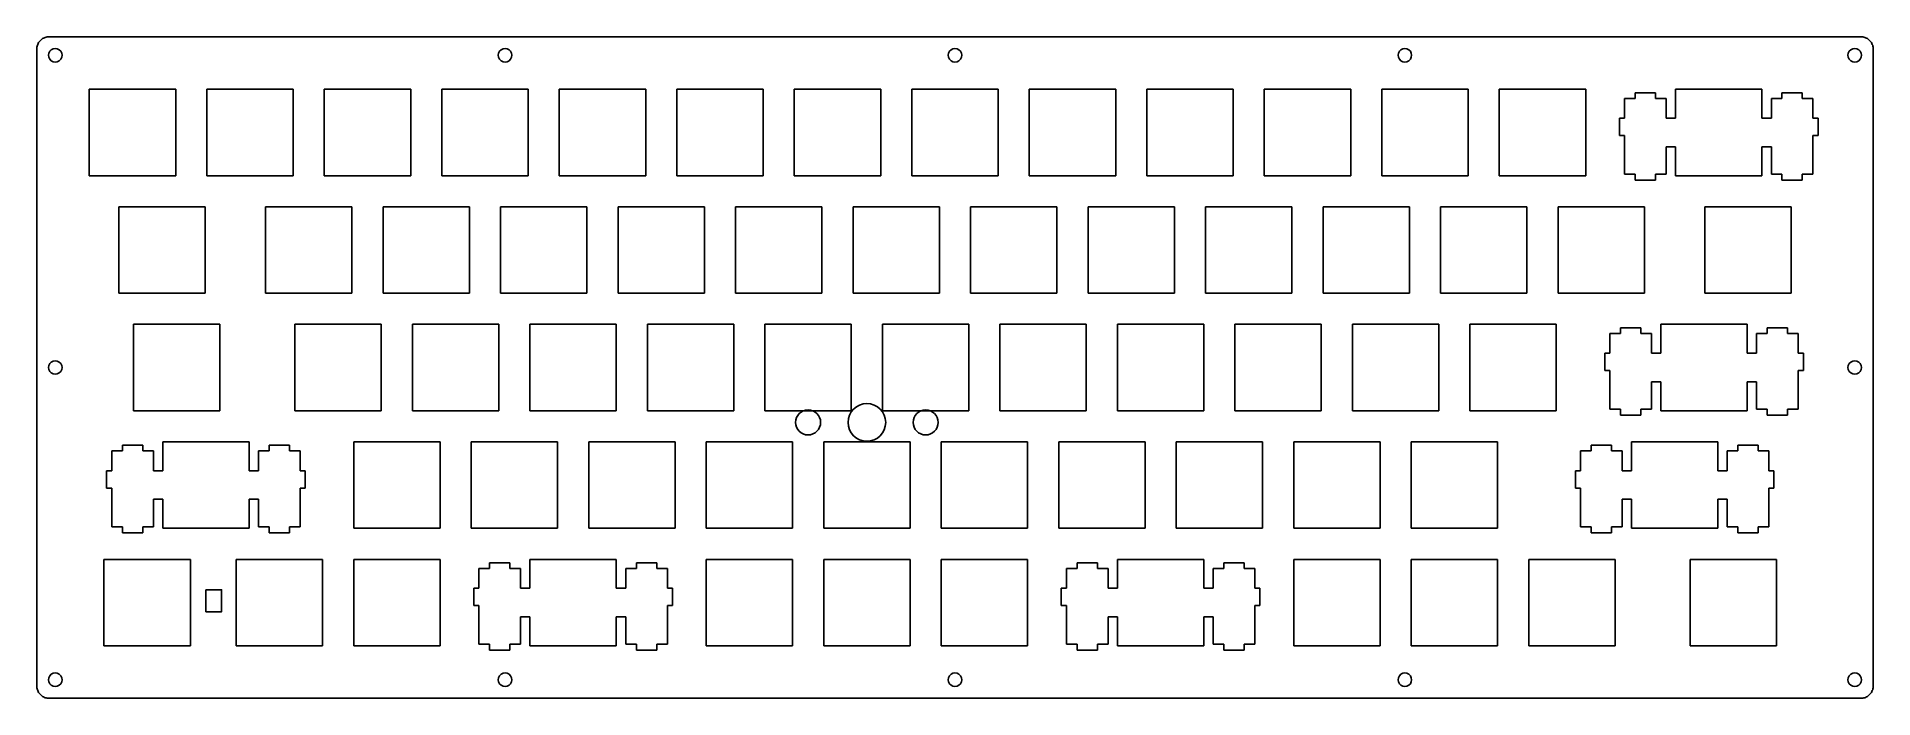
# Model space of a CAD drawing. Extents: x 0 to 298, y 0 to 108.
import ezdxf

# ---------------------------------------------------------------- set-up
doc = ezdxf.new("R2010")
doc.units = 0
doc.header["$MEASUREMENT"] = 0

msp = doc.modelspace()

# ---------------------------------------------------------------- linework, layer by layer
at = {"color": 0}
for p, q in [((0.919152, 107.12), (1.05006, 107.207)), ((1.05006, 107.207), (1.18787, 107.284)), ((1.18787, 107.284), (1.32981, 107.349)), ((1.32981, 107.349), (1.47588, 107.404)), ((1.47588, 107.404), (1.62884, 107.447)), ((1.62884, 107.447), (1.7818, 107.477)), ((1.7818, 107.477), (1.9389, 107.495)), ((1.9389, 107.495), (2.096, 107.502)), ((2.096, 107.502), (295.847, 107.502)), ((295.847, 107.502), (296.003, 107.495)), ((296.003, 107.495), (296.158, 107.477)), ((296.158, 107.477), (296.313, 107.447)), ((296.313, 107.447), (296.464, 107.404)), ((296.464, 107.404), (296.612, 107.349)), ((296.612, 107.349), (296.753, 107.284)), ((296.753, 107.284), (296.89, 107.207)), ((296.89, 107.207), (297.021, 107.12)), ((0.095085, 105.501), (0.101975, 105.658)), ((0.095085, 2.25034), (0.095085, 105.501)), ((0.101975, 105.658), (0.119889, 105.815)), ((0.119889, 105.815), (0.150206, 105.968)), ((0.150206, 105.968), (0.192925, 106.121)), ((0.192925, 106.121), (0.248047, 106.267)), ((0.248047, 106.267), (0.312815, 106.409)), ((0.312815, 106.409), (0.389985, 106.547)), ((0.389985, 106.547), (0.4768, 106.678)), ((0.4768, 106.678), (0.574643, 106.801)), ((0.574643, 106.801), (0.680752, 106.916)), ((0.680752, 106.916), (0.796505, 107.023)), ((0.796505, 107.023), (0.919152, 107.12)), ((2.04914, 104.841), (1.9954, 104.502)), ((1.9954, 104.502), (2.04914, 104.163)), ((2.20486, 105.149), (2.04914, 104.841)), ((2.44878, 105.392), (2.20486, 105.149)), ((2.75608, 105.548), (2.44878, 105.392)), ((3.09507, 105.602), (2.75608, 105.548)), ((3.43407, 105.548), (3.09507, 105.602)), ((3.74138, 105.392), (3.43407, 105.548)), ((3.98392, 105.149), (3.74138, 105.392)), ((4.14101, 104.841), (3.98392, 105.149)), ((4.19612, 104.502), (4.14101, 104.841)), ((4.14101, 104.163), (4.19612, 104.502)), ((74.9861, 104.841), (74.9321, 104.502)), ((74.9321, 104.502), (74.9861, 104.163)), ((75.1431, 105.149), (74.9861, 104.841)), ((75.3869, 105.392), (75.1431, 105.149)), ((75.6931, 105.548), (75.3869, 105.392)), ((76.0317, 105.602), (75.6931, 105.548)), ((76.3722, 105.548), (76.0317, 105.602)), ((76.6794, 105.392), (76.3722, 105.548)), ((76.9221, 105.149), (76.6794, 105.392)), ((77.0777, 104.841), (76.9221, 105.149)), ((77.1331, 104.502), (77.0777, 104.841)), ((77.0777, 104.163), (77.1331, 104.502)), ((147.924, 104.841), (147.87, 104.502)), ((147.87, 104.502), (147.924, 104.163)), ((148.08, 105.149), (147.924, 104.841)), ((148.324, 105.392), (148.08, 105.149)), ((148.631, 105.548), (148.324, 105.392)), ((148.97, 105.602), (148.631, 105.548)), ((149.31, 105.548), (148.97, 105.602)), ((149.618, 105.392), (149.31, 105.548)), ((149.86, 105.149), (149.618, 105.392)), ((150.016, 104.841), (149.86, 105.149)), ((150.071, 104.502), (150.016, 104.841)), ((150.016, 104.163), (150.071, 104.502)), ((220.862, 104.841), (220.809, 104.502)), ((220.809, 104.502), (220.862, 104.163)), ((221.018, 105.149), (220.862, 104.841)), ((221.262, 105.392), (221.018, 105.149)), ((221.568, 105.548), (221.262, 105.392)), ((221.908, 105.602), (221.568, 105.548)), ((222.249, 105.548), (221.908, 105.602)), ((222.554, 105.392), (222.249, 105.548)), ((222.799, 105.149), (222.554, 105.392)), ((222.954, 104.841), (222.799, 105.149)), ((223.008, 104.502), (222.954, 104.841)), ((222.954, 104.163), (223.008, 104.502)), ((293.799, 104.841), (293.747, 104.502)), ((293.747, 104.502), (293.799, 104.163)), ((293.956, 105.149), (293.799, 104.841)), ((294.2, 105.392), (293.956, 105.149)), ((294.506, 105.548), (294.2, 105.392)), ((294.846, 105.602), (294.506, 105.548)), ((295.185, 105.548), (294.846, 105.602)), ((295.493, 105.392), (295.185, 105.548)), ((295.735, 105.149), (295.493, 105.392)), ((295.892, 104.841), (295.735, 105.149)), ((295.946, 104.502), (295.892, 104.841)), ((295.892, 104.163), (295.946, 104.502)), ((297.021, 107.12), (297.145, 107.023)), ((297.145, 107.023), (297.261, 106.916)), ((297.261, 106.916), (297.367, 106.801)), ((297.367, 106.801), (297.465, 106.678)), ((297.465, 106.678), (297.551, 106.547)), ((297.551, 106.547), (297.629, 106.409)), ((297.629, 106.409), (297.693, 106.267)), ((297.693, 106.267), (297.749, 106.121)), ((297.749, 106.121), (297.79, 105.968)), ((297.79, 105.968), (297.822, 105.815)), ((297.822, 105.815), (297.84, 105.658)), ((297.84, 105.658), (297.846, 105.501)), ((297.846, 105.501), (297.846, 2.25171)), ((2.04914, 104.163), (2.20486, 103.856)), ((2.20486, 103.856), (2.44878, 103.613)), ((2.44878, 103.613), (2.75608, 103.456)), ((2.75608, 103.456), (3.09507, 103.401)), ((3.09507, 103.401), (3.43407, 103.456)), ((3.43407, 103.456), (3.74138, 103.613)), ((3.74138, 103.613), (3.98392, 103.856)), ((3.98392, 103.856), (4.14101, 104.163)), ((74.9861, 104.163), (75.1431, 103.856)), ((75.1431, 103.856), (75.3869, 103.613)), ((75.3869, 103.613), (75.6931, 103.456)), ((75.6931, 103.456), (76.0317, 103.401)), ((76.0317, 103.401), (76.3722, 103.456)), ((76.3722, 103.456), (76.6794, 103.613)), ((76.6794, 103.613), (76.9221, 103.856)), ((76.9221, 103.856), (77.0777, 104.163)), ((147.924, 104.163), (148.08, 103.856)), ((148.08, 103.856), (148.324, 103.613)), ((148.324, 103.613), (148.631, 103.456)), ((148.631, 103.456), (148.97, 103.401)), ((148.97, 103.401), (149.31, 103.456)), ((149.31, 103.456), (149.618, 103.613)), ((149.618, 103.613), (149.86, 103.856)), ((149.86, 103.856), (150.016, 104.163)), ((220.862, 104.163), (221.018, 103.856)), ((221.018, 103.856), (221.262, 103.613)), ((221.262, 103.613), (221.568, 103.456)), ((221.568, 103.456), (221.908, 103.401)), ((221.908, 103.401), (222.249, 103.456)), ((222.249, 103.456), (222.554, 103.613)), ((222.554, 103.613), (222.799, 103.856)), ((222.799, 103.856), (222.954, 104.163)), ((293.799, 104.163), (293.956, 103.856)), ((293.956, 103.856), (294.2, 103.613)), ((294.2, 103.613), (294.506, 103.456)), ((294.506, 103.456), (294.846, 103.401)), ((294.846, 103.401), (295.185, 103.456)), ((295.185, 103.456), (295.493, 103.613)), ((295.493, 103.613), (295.735, 103.856)), ((295.735, 103.856), (295.892, 104.163)), ((8.61963, 98.9775), (22.6205, 98.9775)), ((8.61963, 84.9768), (8.61963, 98.9775)), ((22.6205, 98.9775), (22.6205, 84.9768)), ((27.671, 98.9775), (41.6705, 98.9775)), ((27.671, 84.9768), (27.671, 98.9775)), ((41.6705, 98.9775), (41.6705, 84.9768)), ((46.7212, 98.9775), (60.7205, 98.9775)), ((46.7212, 84.9768), (46.7212, 98.9775)), ((60.7205, 98.9775), (60.7205, 84.9768)), ((65.7712, 98.9775), (79.7705, 98.9775)), ((65.7712, 84.9768), (65.7712, 98.9775)), ((79.7705, 98.9775), (79.7705, 84.9768)), ((84.8212, 98.9775), (98.8205, 98.9775)), ((84.8212, 84.9768), (84.8212, 98.9775)), ((98.8205, 98.9775), (98.8205, 84.9768)), ((103.87, 98.9775), (117.869, 98.9775)), ((103.87, 84.9768), (103.87, 98.9775)), ((117.869, 98.9775), (117.869, 84.9768)), ((122.92, 98.9775), (136.92, 98.9775)), ((122.92, 84.9768), (122.92, 98.9775)), ((136.92, 98.9775), (136.92, 84.9768)), ((141.971, 98.9775), (155.97, 98.9775)), ((141.971, 84.9768), (141.971, 98.9775)), ((155.97, 98.9775), (155.97, 84.9768)), ((161.021, 98.9775), (175.02, 98.9775)), ((161.021, 84.9768), (161.021, 98.9775)), ((175.02, 98.9775), (175.02, 84.9768)), ((180.071, 98.9775), (194.07, 98.9775)), ((180.071, 84.9768), (180.071, 98.9775)), ((194.07, 98.9775), (194.07, 84.9768)), ((199.121, 98.9775), (213.12, 98.9775)), ((199.121, 84.9768), (199.121, 98.9775)), ((213.12, 98.9775), (213.12, 84.9768)), ((218.171, 98.9775), (232.17, 98.9775)), ((218.171, 84.9768), (218.171, 98.9775)), ((232.17, 98.9775), (232.17, 84.9768)), ((237.221, 98.9775), (251.22, 98.9775)), ((237.221, 84.9768), (237.221, 98.9775)), ((251.22, 98.9775), (251.22, 84.9768)), ((262.545, 98.4264), (259.245, 98.4264)), ((259.245, 98.4264), (259.245, 97.5071)), ((262.545, 97.5071), (262.545, 98.4264)), ((265.796, 98.9775), (265.796, 94.277)), ((279.795, 98.9775), (265.796, 98.9775)), ((279.795, 94.277), (279.795, 98.9775)), ((286.345, 98.4264), (283.045, 98.4264)), ((283.045, 98.4264), (283.045, 97.5071)), ((286.345, 97.5071), (286.345, 98.4264)), ((259.245, 97.5071), (257.521, 97.5071)), ((257.521, 97.5071), (257.521, 94.277)), ((264.27, 97.5071), (262.545, 97.5071)), ((264.27, 94.277), (264.27, 97.5071)), ((283.045, 97.5071), (281.321, 97.5071)), ((281.321, 97.5071), (281.321, 94.277)), ((288.071, 97.5071), (286.345, 97.5071)), ((288.071, 94.277), (288.071, 97.5071)), ((257.521, 94.277), (256.696, 94.277)), ((256.696, 94.277), (256.696, 91.477)), ((265.796, 94.277), (264.27, 94.277)), ((281.321, 94.277), (279.795, 94.277)), ((288.896, 94.277), (288.071, 94.277)), ((288.896, 91.477), (288.896, 94.277)), ((256.696, 91.477), (257.521, 91.477)), ((257.521, 91.477), (257.521, 85.2082)), ((264.27, 85.2082), (264.27, 89.6772)), ((264.27, 89.6772), (265.796, 89.6772)), ((265.796, 89.6772), (265.796, 84.9768)), ((279.795, 84.9768), (279.795, 89.6772)), ((279.795, 89.6772), (281.321, 89.6772)), ((281.321, 89.6772), (281.321, 85.2082)), ((288.071, 85.2082), (288.071, 91.477)), ((288.071, 91.477), (288.896, 91.477)), ((22.6205, 84.9768), (8.61963, 84.9768)), ((41.6705, 84.9768), (27.671, 84.9768)), ((60.7205, 84.9768), (46.7212, 84.9768)), ((79.7705, 84.9768), (65.7712, 84.9768)), ((98.8205, 84.9768), (84.8212, 84.9768)), ((117.869, 84.9768), (103.87, 84.9768)), ((136.92, 84.9768), (122.92, 84.9768)), ((155.97, 84.9768), (141.971, 84.9768)), ((175.02, 84.9768), (161.021, 84.9768)), ((194.07, 84.9768), (180.071, 84.9768)), ((213.12, 84.9768), (199.121, 84.9768)), ((232.17, 84.9768), (218.171, 84.9768)), ((251.22, 84.9768), (237.221, 84.9768)), ((257.521, 85.2082), (259.245, 85.2082)), ((259.245, 85.2082), (259.245, 84.2271)), ((259.245, 84.2271), (262.545, 84.2271)), ((262.545, 84.2271), (262.545, 85.2082)), ((262.545, 85.2082), (264.27, 85.2082)), ((265.796, 84.9768), (279.795, 84.9768)), ((281.321, 85.2082), (283.045, 85.2082)), ((283.045, 85.2082), (283.045, 84.2271)), ((283.045, 84.2271), (286.345, 84.2271)), ((286.345, 84.2271), (286.345, 85.2082)), ((286.345, 85.2082), (288.071, 85.2082)), ((13.3821, 79.9264), (27.383, 79.9264)), ((13.3821, 65.9268), (13.3821, 79.9264)), ((27.383, 79.9264), (27.383, 65.9268)), ((37.1962, 79.9264), (51.1955, 79.9264)), ((37.1962, 65.9268), (37.1962, 79.9264)), ((51.1955, 79.9264), (51.1955, 65.9268)), ((56.2462, 79.9264), (70.2455, 79.9264)), ((56.2462, 65.9268), (56.2462, 79.9264)), ((70.2455, 79.9264), (70.2455, 65.9268)), ((75.2962, 79.9264), (89.2955, 79.9264)), ((75.2962, 65.9268), (75.2962, 79.9264)), ((89.2955, 79.9264), (89.2955, 65.9268)), ((94.3462, 79.9264), (108.345, 79.9264)), ((94.3462, 65.9268), (94.3462, 79.9264)), ((108.345, 79.9264), (108.345, 65.9268)), ((113.396, 79.9264), (127.395, 79.9264)), ((113.396, 65.9268), (113.396, 79.9264)), ((127.395, 79.9264), (127.395, 65.9268)), ((132.446, 79.9264), (146.445, 79.9264)), ((132.446, 65.9268), (132.446, 79.9264)), ((146.445, 79.9264), (146.445, 65.9268)), ((151.496, 79.9264), (165.495, 79.9264)), ((151.496, 65.9268), (151.496, 79.9264)), ((165.495, 79.9264), (165.495, 65.9268)), ((170.546, 79.9264), (184.545, 79.9264)), ((170.546, 65.9268), (170.546, 79.9264)), ((184.545, 79.9264), (184.545, 65.9268)), ((189.596, 79.9264), (203.595, 79.9264)), ((189.596, 65.9268), (189.596, 79.9264)), ((203.595, 79.9264), (203.595, 65.9268)), ((208.646, 79.9264), (222.645, 79.9264)), ((208.646, 65.9268), (208.646, 79.9264)), ((222.645, 79.9264), (222.645, 65.9268)), ((227.696, 79.9264), (241.695, 79.9264)), ((227.696, 65.9268), (227.696, 79.9264)), ((241.695, 79.9264), (241.695, 65.9268)), ((246.746, 79.9264), (260.745, 79.9264)), ((246.746, 65.9268), (246.746, 79.9264)), ((260.745, 79.9264), (260.745, 65.9268)), ((270.557, 79.9264), (284.558, 79.9264)), ((270.557, 65.9268), (270.557, 79.9264)), ((284.558, 79.9264), (284.558, 65.9268)), ((27.383, 65.9268), (13.3821, 65.9268)), ((51.1955, 65.9268), (37.1962, 65.9268)), ((70.2455, 65.9268), (56.2462, 65.9268)), ((89.2955, 65.9268), (75.2962, 65.9268)), ((108.345, 65.9268), (94.3462, 65.9268)), ((127.395, 65.9268), (113.396, 65.9268)), ((146.445, 65.9268), (132.446, 65.9268)), ((165.495, 65.9268), (151.496, 65.9268)), ((184.545, 65.9268), (170.546, 65.9268)), ((203.595, 65.9268), (189.596, 65.9268)), ((222.645, 65.9268), (208.646, 65.9268)), ((241.695, 65.9268), (227.696, 65.9268)), ((260.745, 65.9268), (246.746, 65.9268)), ((284.558, 65.9268), (270.557, 65.9268)), ((15.7634, 60.8764), (29.7629, 60.8764)), ((15.7634, 46.8768), (15.7634, 60.8764)), ((29.7629, 60.8764), (29.7629, 46.8768)), ((41.9573, 60.8764), (55.958, 60.8764)), ((41.9573, 46.8768), (41.9573, 60.8764)), ((55.958, 60.8764), (55.958, 46.8768)), ((61.0073, 60.8764), (75.008, 60.8764)), ((61.0073, 46.8768), (61.0073, 60.8764)), ((75.008, 60.8764), (75.008, 46.8768)), ((80.0573, 60.8764), (94.058, 60.8764)), ((80.0573, 46.8768), (80.0573, 60.8764)), ((94.058, 60.8764), (94.058, 46.8768)), ((99.1073, 60.8764), (113.108, 60.8764)), ((99.1073, 46.8768), (99.1073, 60.8764)), ((113.108, 60.8764), (113.108, 46.8768)), ((118.157, 60.8764), (132.158, 60.8764)), ((118.157, 46.8768), (118.157, 60.8764)), ((132.158, 60.8764), (132.158, 46.8768)), ((137.207, 60.8764), (151.208, 60.8764)), ((137.207, 46.8768), (137.207, 60.8764)), ((151.208, 60.8764), (151.208, 46.8768)), ((156.257, 60.8764), (170.258, 60.8764)), ((156.257, 46.8768), (156.257, 60.8764)), ((170.258, 60.8764), (170.258, 46.8768)), ((175.307, 60.8764), (189.308, 60.8764)), ((175.307, 46.8768), (175.307, 60.8764)), ((189.308, 60.8764), (189.308, 46.8768)), ((194.357, 60.8764), (208.358, 60.8764)), ((194.357, 46.8768), (194.357, 60.8764)), ((208.358, 60.8764), (208.358, 46.8768)), ((213.407, 60.8764), (227.408, 60.8764)), ((213.407, 46.8768), (213.407, 60.8764)), ((227.408, 60.8764), (227.408, 46.8768)), ((232.457, 60.8764), (246.458, 60.8764)), ((232.457, 46.8768), (232.457, 60.8764)), ((246.458, 60.8764), (246.458, 46.8768)), ((260.164, 60.3264), (256.862, 60.3264)), ((256.862, 60.3264), (256.862, 59.4071)), ((260.164, 59.4071), (260.164, 60.3264)), ((263.414, 60.8764), (263.414, 56.177)), ((277.413, 60.8764), (263.414, 60.8764)), ((277.413, 56.177), (277.413, 60.8764)), ((283.964, 60.3264), (280.664, 60.3264)), ((280.664, 60.3264), (280.664, 59.4071)), ((283.964, 59.4071), (283.964, 60.3264)), ((256.862, 59.4071), (255.138, 59.4071)), ((255.138, 59.4071), (255.138, 56.177)), ((261.888, 59.4071), (260.164, 59.4071)), ((261.888, 56.177), (261.888, 59.4071)), ((280.664, 59.4071), (278.938, 59.4071)), ((278.938, 59.4071), (278.938, 56.177)), ((285.688, 59.4071), (283.964, 59.4071)), ((285.688, 56.177), (285.688, 59.4071)), ((2.04914, 54.2163), (1.9954, 53.8773)), ((1.9954, 53.8773), (2.04914, 53.5368)), ((2.20486, 54.5236), (2.04914, 54.2163)), ((2.44878, 54.7673), (2.20486, 54.5236)), ((2.75608, 54.9233), (2.44878, 54.7673)), ((3.09507, 54.9769), (2.75608, 54.9233)), ((3.43407, 54.9233), (3.09507, 54.9769)), ((3.74138, 54.7673), (3.43407, 54.9233)), ((3.98392, 54.5236), (3.74138, 54.7673)), ((4.14101, 54.2163), (3.98392, 54.5236)), ((4.19612, 53.8773), (4.14101, 54.2163)), ((4.14101, 53.5368), (4.19612, 53.8773)), ((255.138, 56.177), (254.313, 56.177)), ((254.313, 56.177), (254.313, 53.377)), ((263.414, 56.177), (261.888, 56.177)), ((278.938, 56.177), (277.413, 56.177)), ((286.513, 56.177), (285.688, 56.177)), ((286.513, 53.377), (286.513, 56.177)), ((293.799, 54.2163), (293.747, 53.8773)), ((293.747, 53.8773), (293.799, 53.5368)), ((293.956, 54.5236), (293.799, 54.2163)), ((294.2, 54.7673), (293.956, 54.5236)), ((294.506, 54.9233), (294.2, 54.7673)), ((294.846, 54.9769), (294.506, 54.9233)), ((295.185, 54.9233), (294.846, 54.9769)), ((295.493, 54.7673), (295.185, 54.9233)), ((295.735, 54.5236), (295.493, 54.7673)), ((295.892, 54.2163), (295.735, 54.5236)), ((295.946, 53.8773), (295.892, 54.2163)), ((295.892, 53.5368), (295.946, 53.8773)), ((2.04914, 53.5368), (2.20486, 53.2296)), ((2.20486, 53.2296), (2.44878, 52.9869)), ((2.44878, 52.9869), (2.75608, 52.8313)), ((2.75608, 52.8313), (3.09507, 52.7763)), ((3.09507, 52.7763), (3.43407, 52.8313)), ((3.43407, 52.8313), (3.74138, 52.9869)), ((3.74138, 52.9869), (3.98392, 53.2296)), ((3.98392, 53.2296), (4.14101, 53.5368)), ((254.313, 53.377), (255.138, 53.377)), ((255.138, 53.377), (255.138, 47.1082)), ((261.888, 47.1082), (261.888, 51.5772)), ((261.888, 51.5772), (263.414, 51.5772)), ((263.414, 51.5772), (263.414, 46.8768)), ((277.413, 46.8768), (277.413, 51.5772)), ((277.413, 51.5772), (278.938, 51.5772)), ((278.938, 51.5772), (278.938, 47.1082)), ((285.688, 47.1082), (285.688, 53.377)), ((285.688, 53.377), (286.513, 53.377)), ((293.799, 53.5368), (293.956, 53.2296)), ((293.956, 53.2296), (294.2, 52.9869)), ((294.2, 52.9869), (294.506, 52.8313)), ((294.506, 52.8313), (294.846, 52.7763)), ((294.846, 52.7763), (295.185, 52.8313)), ((295.185, 52.8313), (295.493, 52.9869)), ((295.493, 52.9869), (295.735, 53.2296)), ((295.735, 53.2296), (295.892, 53.5368)), ((29.7629, 46.8768), (15.7634, 46.8768)), ((55.958, 46.8768), (41.9573, 46.8768)), ((75.008, 46.8768), (61.0073, 46.8768)), ((94.058, 46.8768), (80.0573, 46.8768)), ((113.108, 46.8768), (99.1073, 46.8768)), ((132.158, 46.8768), (118.157, 46.8768)), ((151.208, 46.8768), (137.207, 46.8768)), ((170.258, 46.8768), (156.257, 46.8768)), ((189.308, 46.8768), (175.307, 46.8768)), ((208.358, 46.8768), (194.357, 46.8768)), ((227.408, 46.8768), (213.407, 46.8768)), ((246.458, 46.8768), (232.457, 46.8768)), ((255.138, 47.1082), (256.862, 47.1082)), ((256.862, 47.1082), (256.862, 46.1271)), ((256.862, 46.1271), (260.164, 46.1271)), ((260.164, 46.1271), (260.164, 47.1082)), ((260.164, 47.1082), (261.888, 47.1082)), ((263.414, 46.8768), (277.413, 46.8768)), ((278.938, 47.1082), (280.664, 47.1082)), ((280.664, 47.1082), (280.664, 46.1271)), ((280.664, 46.1271), (283.964, 46.1271)), ((283.964, 46.1271), (283.964, 47.1082)), ((283.964, 47.1082), (285.688, 47.1082)), ((20.5259, 41.8264), (20.5259, 37.127)), ((34.5267, 41.8264), (20.5259, 41.8264)), ((34.5267, 37.127), (34.5267, 41.8264)), ((51.4823, 41.8264), (65.483, 41.8264)), ((51.4823, 27.8267), (51.4823, 41.8264)), ((65.483, 41.8264), (65.483, 27.8267)), ((70.5323, 41.8264), (84.533, 41.8264)), ((70.5323, 27.8267), (70.5323, 41.8264)), ((84.533, 41.8264), (84.533, 27.8267)), ((89.5823, 41.8264), (103.583, 41.8264)), ((89.5823, 27.8267), (89.5823, 41.8264)), ((103.583, 41.8264), (103.583, 27.8267)), ((108.632, 41.8264), (122.633, 41.8264)), ((108.632, 27.8267), (108.632, 41.8264)), ((122.633, 41.8264), (122.633, 27.8267)), ((127.682, 41.8264), (141.683, 41.8264)), ((127.682, 27.8267), (127.682, 41.8264)), ((141.683, 41.8264), (141.683, 27.8267)), ((146.732, 41.8264), (160.733, 41.8264)), ((146.732, 27.8267), (146.732, 41.8264)), ((160.733, 41.8264), (160.733, 27.8267)), ((165.782, 41.8264), (179.783, 41.8264)), ((165.782, 27.8267), (165.782, 41.8264)), ((179.783, 41.8264), (179.783, 27.8267)), ((184.832, 41.8264), (198.833, 41.8264)), ((184.832, 27.8267), (184.832, 41.8264)), ((198.833, 41.8264), (198.833, 27.8267)), ((203.882, 41.8264), (217.883, 41.8264)), ((203.882, 27.8267), (203.882, 41.8264)), ((217.883, 41.8264), (217.883, 27.8267)), ((222.932, 41.8264), (236.933, 41.8264)), ((222.932, 27.8267), (222.932, 41.8264)), ((236.933, 41.8264), (236.933, 27.8267)), ((258.651, 41.8264), (258.651, 37.127)), ((272.652, 41.8264), (258.651, 41.8264)), ((272.652, 37.127), (272.652, 41.8264)), ((13.9761, 40.3571), (12.2521, 40.3571)), ((12.2521, 40.3571), (12.2521, 37.127)), ((17.2765, 41.2764), (13.9761, 41.2764)), ((13.9761, 41.2764), (13.9761, 40.3571)), ((17.2765, 40.3571), (17.2765, 41.2764)), ((19.0018, 40.3571), (17.2765, 40.3571)), ((19.0018, 37.127), (19.0018, 40.3571)), ((37.7762, 40.3571), (36.0507, 40.3571)), ((36.0507, 40.3571), (36.0507, 37.127)), ((41.0767, 41.2764), (37.7762, 41.2764)), ((37.7762, 41.2764), (37.7762, 40.3571)), ((41.0767, 40.3571), (41.0767, 41.2764)), ((42.8018, 40.3571), (41.0767, 40.3571)), ((42.8018, 37.127), (42.8018, 40.3571)), ((252.101, 40.3571), (250.377, 40.3571)), ((250.377, 40.3571), (250.377, 37.127)), ((255.4, 41.2764), (252.101, 41.2764)), ((252.101, 41.2764), (252.101, 40.3571)), ((255.4, 40.3571), (255.4, 41.2764)), ((257.127, 40.3571), (255.4, 40.3571)), ((257.127, 37.127), (257.127, 40.3571)), ((275.901, 40.3571), (274.176, 40.3571)), ((274.176, 40.3571), (274.176, 37.127)), ((279.202, 41.2764), (275.901, 41.2764)), ((275.901, 41.2764), (275.901, 40.3571)), ((279.202, 40.3571), (279.202, 41.2764)), ((280.927, 40.3571), (279.202, 40.3571)), ((280.927, 37.127), (280.927, 40.3571)), ((12.2521, 37.127), (11.4267, 37.127)), ((11.4267, 37.127), (11.4267, 34.3269)), ((20.5259, 37.127), (19.0018, 37.127)), ((36.0507, 37.127), (34.5267, 37.127)), ((43.6259, 37.127), (42.8018, 37.127)), ((43.6259, 34.3269), (43.6259, 37.127)), ((250.377, 37.127), (249.552, 37.127)), ((249.552, 37.127), (249.552, 34.3269)), ((258.651, 37.127), (257.127, 37.127)), ((274.176, 37.127), (272.652, 37.127)), ((281.751, 37.127), (280.927, 37.127)), ((281.751, 34.3269), (281.751, 37.127)), ((11.4267, 34.3269), (12.2521, 34.3269)), ((12.2521, 34.3269), (12.2521, 28.0569)), ((42.8018, 28.0569), (42.8018, 34.3269)), ((42.8018, 34.3269), (43.6259, 34.3269)), ((249.552, 34.3269), (250.377, 34.3269)), ((250.377, 34.3269), (250.377, 28.0569)), ((280.927, 28.0569), (280.927, 34.3269)), ((280.927, 34.3269), (281.751, 34.3269)), ((19.0018, 28.0569), (19.0018, 32.5272)), ((19.0018, 32.5272), (20.5259, 32.5272)), ((20.5259, 32.5272), (20.5259, 27.8267)), ((34.5267, 27.8267), (34.5267, 32.5272)), ((34.5267, 32.5272), (36.0507, 32.5272)), ((36.0507, 32.5272), (36.0507, 28.0569)), ((257.127, 28.0569), (257.127, 32.5272)), ((257.127, 32.5272), (258.651, 32.5272)), ((258.651, 32.5272), (258.651, 27.8267)), ((272.652, 27.8267), (272.652, 32.5272)), ((272.652, 32.5272), (274.176, 32.5272)), ((274.176, 32.5272), (274.176, 28.0569)), ((12.2521, 28.0569), (13.9761, 28.0569)), ((13.9761, 28.0569), (13.9761, 27.0771)), ((13.9761, 27.0771), (17.2765, 27.0771)), ((17.2765, 27.0771), (17.2765, 28.0569)), ((17.2765, 28.0569), (19.0018, 28.0569)), ((20.5259, 27.8267), (34.5267, 27.8267)), ((36.0507, 28.0569), (37.7762, 28.0569)), ((37.7762, 28.0569), (37.7762, 27.0771)), ((37.7762, 27.0771), (41.0767, 27.0771)), ((41.0767, 27.0771), (41.0767, 28.0569)), ((41.0767, 28.0569), (42.8018, 28.0569)), ((65.483, 27.8267), (51.4823, 27.8267)), ((84.533, 27.8267), (70.5323, 27.8267)), ((103.583, 27.8267), (89.5823, 27.8267)), ((122.633, 27.8267), (108.632, 27.8267)), ((141.683, 27.8267), (127.682, 27.8267)), ((160.733, 27.8267), (146.732, 27.8267)), ((179.783, 27.8267), (165.782, 27.8267)), ((198.833, 27.8267), (184.832, 27.8267)), ((217.883, 27.8267), (203.882, 27.8267)), ((236.933, 27.8267), (222.932, 27.8267)), ((250.377, 28.0569), (252.101, 28.0569)), ((252.101, 28.0569), (252.101, 27.0771)), ((252.101, 27.0771), (255.4, 27.0771)), ((255.4, 27.0771), (255.4, 28.0569)), ((255.4, 28.0569), (257.127, 28.0569)), ((258.651, 27.8267), (272.652, 27.8267)), ((274.176, 28.0569), (275.901, 28.0569)), ((275.901, 28.0569), (275.901, 27.0771)), ((275.901, 27.0771), (279.202, 27.0771)), ((279.202, 27.0771), (279.202, 28.0569)), ((279.202, 28.0569), (280.927, 28.0569)), ((11.0009, 22.7762), (25.0017, 22.7762)), ((11.0009, 8.77672), (11.0009, 22.7762)), ((25.0017, 22.7762), (25.0017, 8.77672)), ((32.4321, 22.7762), (46.433, 22.7762)), ((32.4321, 8.77672), (32.4321, 22.7762)), ((46.433, 22.7762), (46.433, 8.77672)), ((51.4823, 22.7762), (65.483, 22.7762)), ((51.4823, 8.77672), (51.4823, 22.7762)), ((65.483, 22.7762), (65.483, 8.77672)), ((73.5072, 21.3072), (71.7822, 21.3072)), ((71.7822, 21.3072), (71.7822, 18.0771)), ((76.8078, 22.2278), (73.5072, 22.2278)), ((73.5072, 22.2278), (73.5072, 21.3072)), ((76.8078, 21.3072), (76.8078, 22.2278)), ((78.5329, 21.3072), (76.8078, 21.3072)), ((78.5329, 18.0771), (78.5329, 21.3072)), ((80.0573, 22.7762), (80.0573, 18.0771)), ((94.058, 22.7762), (80.0573, 22.7762)), ((94.058, 18.0771), (94.058, 22.7762)), ((97.3074, 21.3072), (95.582, 21.3072)), ((95.582, 21.3072), (95.582, 18.0771)), ((100.608, 22.2278), (97.3074, 22.2278)), ((97.3074, 22.2278), (97.3074, 21.3072)), ((100.608, 21.3072), (100.608, 22.2278)), ((102.333, 21.3072), (100.608, 21.3072)), ((102.333, 18.0771), (102.333, 21.3072)), ((108.632, 22.7762), (122.633, 22.7762)), ((108.632, 8.77672), (108.632, 22.7762)), ((122.633, 22.7762), (122.633, 8.77672)), ((127.682, 22.7762), (141.683, 22.7762)), ((127.682, 8.77672), (127.682, 22.7762)), ((141.683, 22.7762), (141.683, 8.77672)), ((146.732, 22.7762), (160.733, 22.7762)), ((146.732, 8.77672), (146.732, 22.7762)), ((160.733, 22.7762), (160.733, 8.77672)), ((168.757, 21.3072), (167.032, 21.3072)), ((167.032, 21.3072), (167.032, 18.0771)), ((172.058, 22.2278), (168.757, 22.2278)), ((168.757, 22.2278), (168.757, 21.3072)), ((172.058, 21.3072), (172.058, 22.2278)), ((173.783, 21.3072), (172.058, 21.3072)), ((173.783, 18.0771), (173.783, 21.3072)), ((175.307, 22.7762), (175.307, 18.0771)), ((189.308, 22.7762), (175.307, 22.7762)), ((189.308, 18.0771), (189.308, 22.7762)), ((192.557, 21.3072), (190.832, 21.3072)), ((190.832, 21.3072), (190.832, 18.0771)), ((195.858, 22.2278), (192.557, 22.2278)), ((192.557, 22.2278), (192.557, 21.3072)), ((195.858, 21.3072), (195.858, 22.2278)), ((197.583, 21.3072), (195.858, 21.3072)), ((197.583, 18.0771), (197.583, 21.3072)), ((203.882, 22.7762), (217.883, 22.7762)), ((203.882, 8.77672), (203.882, 22.7762)), ((217.883, 22.7762), (217.883, 8.77672)), ((222.932, 22.7762), (236.933, 22.7762)), ((222.932, 8.77672), (222.932, 22.7762)), ((236.933, 22.7762), (236.933, 8.77672)), ((241.982, 22.7762), (255.983, 22.7762)), ((241.982, 8.77672), (241.982, 22.7762)), ((255.983, 22.7762), (255.983, 8.77672)), ((268.176, 22.7762), (282.177, 22.7762)), ((268.176, 8.77672), (268.176, 22.7762)), ((282.177, 22.7762), (282.177, 8.77672)), ((71.7822, 18.0771), (70.9581, 18.0771)), ((70.9581, 18.0771), (70.9581, 15.2769)), ((80.0573, 18.0771), (78.5329, 18.0771)), ((95.582, 18.0771), (94.058, 18.0771)), ((103.157, 18.0771), (102.333, 18.0771)), ((103.157, 15.2769), (103.157, 18.0771)), ((167.032, 18.0771), (166.208, 18.0771)), ((166.208, 18.0771), (166.208, 15.2769)), ((175.307, 18.0771), (173.783, 18.0771)), ((190.832, 18.0771), (189.308, 18.0771)), ((198.407, 18.0771), (197.583, 18.0771)), ((198.407, 15.2769), (198.407, 18.0771)), ((70.9581, 15.2769), (71.7822, 15.2769)), ((71.7822, 15.2769), (71.7822, 9.00825)), ((102.333, 9.00825), (102.333, 15.2769)), ((102.333, 15.2769), (103.157, 15.2769)), ((166.208, 15.2769), (167.032, 15.2769)), ((167.032, 15.2769), (167.032, 9.00825)), ((197.583, 9.00825), (197.583, 15.2769)), ((197.583, 15.2769), (198.407, 15.2769)), ((78.5329, 9.00825), (78.5329, 13.4772)), ((78.5329, 13.4772), (80.0573, 13.4772)), ((80.0573, 13.4772), (80.0573, 8.77672)), ((94.058, 8.77672), (94.058, 13.4772)), ((94.058, 13.4772), (95.582, 13.4772)), ((95.582, 13.4772), (95.582, 9.00825)), ((173.783, 9.00825), (173.783, 13.4772)), ((173.783, 13.4772), (175.307, 13.4772)), ((175.307, 13.4772), (175.307, 8.77672)), ((189.308, 8.77672), (189.308, 13.4772)), ((189.308, 13.4772), (190.832, 13.4772)), ((190.832, 13.4772), (190.832, 9.00825)), ((71.7822, 9.00825), (73.5072, 9.00825)), ((73.5072, 9.00825), (73.5072, 8.02707)), ((76.8078, 8.02707), (76.8078, 9.00825)), ((76.8078, 9.00825), (78.5329, 9.00825)), ((95.582, 9.00825), (97.3074, 9.00825)), ((97.3074, 9.00825), (97.3074, 8.02707)), ((100.608, 8.02707), (100.608, 9.00825)), ((100.608, 9.00825), (102.333, 9.00825)), ((167.032, 9.00825), (168.757, 9.00825)), ((168.757, 9.00825), (168.757, 8.02707)), ((172.058, 8.02707), (172.058, 9.00825)), ((172.058, 9.00825), (173.783, 9.00825)), ((190.832, 9.00825), (192.557, 9.00825)), ((192.557, 9.00825), (192.557, 8.02707)), ((195.858, 8.02707), (195.858, 9.00825)), ((195.858, 9.00825), (197.583, 9.00825)), ((25.0017, 8.77672), (11.0009, 8.77672)), ((46.433, 8.77672), (32.4321, 8.77672)), ((65.483, 8.77672), (51.4823, 8.77672)), ((73.5072, 8.02707), (76.8078, 8.02707)), ((80.0573, 8.77672), (94.058, 8.77672)), ((97.3074, 8.02707), (100.608, 8.02707)), ((122.633, 8.77672), (108.632, 8.77672)), ((141.683, 8.77672), (127.682, 8.77672)), ((160.733, 8.77672), (146.732, 8.77672)), ((168.757, 8.02707), (172.058, 8.02707)), ((175.307, 8.77672), (189.308, 8.77672)), ((192.557, 8.02707), (195.858, 8.02707)), ((217.883, 8.77672), (203.882, 8.77672)), ((236.933, 8.77672), (222.932, 8.77672)), ((255.983, 8.77672), (241.982, 8.77672)), ((282.177, 8.77672), (268.176, 8.77672)), ((2.04914, 3.59117), (1.9954, 3.25079)), ((1.9954, 3.25079), (2.04914, 2.9118)), ((2.20486, 3.8971), (2.04914, 3.59117)), ((2.44878, 4.14101), (2.20486, 3.8971)), ((2.75608, 4.2981), (2.44878, 4.14101)), ((3.09507, 4.35046), (2.75608, 4.2981)), ((3.43407, 4.2981), (3.09507, 4.35046)), ((3.74138, 4.14101), (3.43407, 4.2981)), ((3.98392, 3.8971), (3.74138, 4.14101)), ((4.14101, 3.59117), (3.98392, 3.8971)), ((4.19612, 3.25079), (4.14101, 3.59117)), ((4.14101, 2.9118), (4.19612, 3.25079)), ((74.9861, 3.59117), (74.9321, 3.25079)), ((74.9321, 3.25079), (74.9861, 2.9118)), ((75.1431, 3.8971), (74.9861, 3.59117)), ((75.3869, 4.14101), (75.1431, 3.8971)), ((75.6931, 4.2981), (75.3869, 4.14101)), ((76.0317, 4.35046), (75.6931, 4.2981)), ((76.3722, 4.2981), (76.0317, 4.35046)), ((76.6794, 4.14101), (76.3722, 4.2981)), ((76.9221, 3.8971), (76.6794, 4.14101)), ((77.0777, 3.59117), (76.9221, 3.8971)), ((77.1331, 3.25079), (77.0777, 3.59117)), ((77.0777, 2.9118), (77.1331, 3.25079)), ((147.924, 3.59117), (147.87, 3.25079)), ((147.87, 3.25079), (147.924, 2.9118)), ((148.08, 3.8971), (147.924, 3.59117)), ((148.324, 4.14101), (148.08, 3.8971)), ((148.631, 4.2981), (148.324, 4.14101)), ((148.97, 4.35046), (148.631, 4.2981)), ((149.31, 4.2981), (148.97, 4.35046)), ((149.618, 4.14101), (149.31, 4.2981)), ((149.86, 3.8971), (149.618, 4.14101)), ((150.016, 3.59117), (149.86, 3.8971)), ((150.071, 3.25079), (150.016, 3.59117)), ((150.016, 2.9118), (150.071, 3.25079)), ((220.862, 3.59117), (220.809, 3.25079)), ((220.809, 3.25079), (220.862, 2.9118)), ((221.018, 3.8971), (220.862, 3.59117)), ((221.262, 4.14101), (221.018, 3.8971)), ((221.568, 4.2981), (221.262, 4.14101)), ((221.908, 4.35046), (221.568, 4.2981)), ((222.249, 4.2981), (221.908, 4.35046)), ((222.554, 4.14101), (222.249, 4.2981)), ((222.799, 3.8971), (222.554, 4.14101)), ((222.954, 3.59117), (222.799, 3.8971)), ((223.008, 3.25079), (222.954, 3.59117)), ((222.954, 2.9118), (223.008, 3.25079)), ((293.799, 3.59117), (293.747, 3.25079)), ((293.747, 3.25079), (293.799, 2.9118)), ((293.956, 3.8971), (293.799, 3.59117)), ((294.2, 4.14101), (293.956, 3.8971)), ((294.506, 4.2981), (294.2, 4.14101)), ((294.846, 4.35046), (294.506, 4.2981)), ((295.185, 4.2981), (294.846, 4.35046)), ((295.493, 4.14101), (295.185, 4.2981)), ((295.735, 3.8971), (295.493, 4.14101)), ((295.892, 3.59117), (295.735, 3.8971)), ((295.946, 3.25079), (295.892, 3.59117)), ((295.892, 2.9118), (295.946, 3.25079)), ((0.101975, 2.09462), (0.095085, 2.25034)), ((0.119889, 1.9389), (0.101975, 2.09462)), ((0.150206, 1.78456), (0.119889, 1.9389)), ((0.192925, 1.63298), (0.150206, 1.78456)), ((0.248047, 1.48553), (0.192925, 1.63298)), ((0.312815, 1.34359), (0.248047, 1.48553)), ((0.389985, 1.20716), (0.312815, 1.34359)), ((0.4768, 1.07625), (0.389985, 1.20716)), ((0.574643, 0.952225), (0.4768, 1.07625)), ((0.680752, 0.836468), (0.574643, 0.952225)), ((0.796505, 0.730359), (0.680752, 0.836468)), ((0.919152, 0.63252), (0.796505, 0.730359)), ((1.05006, 0.545705), (0.919152, 0.63252)), ((1.18787, 0.468535), (1.05006, 0.545705)), ((1.32981, 0.403765), (1.18787, 0.468535)), ((1.47588, 0.348644), (1.32981, 0.403765)), ((1.62884, 0.307303), (1.47588, 0.348644)), ((1.7818, 0.275608), (1.62884, 0.307303)), ((1.9389, 0.257693), (1.7818, 0.275608)), ((2.096, 0.252181), (1.9389, 0.257693)), ((2.04914, 2.9118), (2.20486, 2.60449)), ((295.847, 0.252181), (2.096, 0.252181)), ((2.20486, 2.60449), (2.44878, 2.36196)), ((2.44878, 2.36196), (2.75608, 2.20486)), ((2.75608, 2.20486), (3.09507, 2.15112)), ((3.09507, 2.15112), (3.43407, 2.20486)), ((3.43407, 2.20486), (3.74138, 2.36196)), ((3.74138, 2.36196), (3.98392, 2.60449)), ((3.98392, 2.60449), (4.14101, 2.9118)), ((74.9861, 2.9118), (75.1431, 2.60449)), ((75.1431, 2.60449), (75.3869, 2.36196)), ((75.3869, 2.36196), (75.6931, 2.20486)), ((75.6931, 2.20486), (76.0317, 2.15112)), ((76.0317, 2.15112), (76.3722, 2.20486)), ((76.3722, 2.20486), (76.6794, 2.36196)), ((76.6794, 2.36196), (76.9221, 2.60449)), ((76.9221, 2.60449), (77.0777, 2.9118)), ((147.924, 2.9118), (148.08, 2.60449)), ((148.08, 2.60449), (148.324, 2.36196)), ((148.324, 2.36196), (148.631, 2.20486)), ((148.631, 2.20486), (148.97, 2.15112)), ((148.97, 2.15112), (149.31, 2.20486)), ((149.31, 2.20486), (149.618, 2.36196)), ((149.618, 2.36196), (149.86, 2.60449)), ((149.86, 2.60449), (150.016, 2.9118)), ((220.862, 2.9118), (221.018, 2.60449)), ((221.018, 2.60449), (221.262, 2.36196)), ((221.262, 2.36196), (221.568, 2.20486)), ((221.568, 2.20486), (221.908, 2.15112)), ((221.908, 2.15112), (222.249, 2.20486)), ((222.249, 2.20486), (222.554, 2.36196)), ((222.554, 2.36196), (222.799, 2.60449)), ((222.799, 2.60449), (222.954, 2.9118)), ((293.799, 2.9118), (293.956, 2.60449)), ((293.956, 2.60449), (294.2, 2.36196)), ((294.2, 2.36196), (294.506, 2.20486)), ((294.506, 2.20486), (294.846, 2.15112)), ((294.846, 2.15112), (295.185, 2.20486)), ((295.185, 2.20486), (295.493, 2.36196)), ((295.493, 2.36196), (295.735, 2.60449)), ((295.735, 2.60449), (295.892, 2.9118)), ((296.003, 0.257693), (295.847, 0.252181)), ((296.158, 0.275608), (296.003, 0.257693)), ((296.313, 0.307303), (296.158, 0.275608)), ((296.464, 0.348644), (296.313, 0.307303)), ((296.612, 0.403765), (296.464, 0.348644)), ((296.753, 0.468535), (296.612, 0.403765)), ((296.89, 0.545705), (296.753, 0.468535)), ((297.021, 0.63252), (296.89, 0.545705)), ((297.145, 0.730359), (297.021, 0.63252)), ((297.261, 0.836468), (297.145, 0.730359)), ((297.367, 0.952225), (297.261, 0.836468)), ((297.465, 1.07625), (297.367, 0.952225)), ((297.551, 1.20716), (297.465, 1.07625)), ((297.629, 1.34359), (297.551, 1.20716)), ((297.693, 1.48553), (297.629, 1.34359)), ((297.749, 1.63298), (297.693, 1.48553)), ((297.79, 1.78456), (297.749, 1.63298)), ((297.822, 1.9389), (297.79, 1.78456)), ((297.84, 2.09462), (297.822, 1.9389)), ((297.846, 2.25171), (297.84, 2.09462))]:
    msp.add_line(p, q, dxfattribs=at)
msp.add_lwpolyline([(27.532318, 17.839807), (30.072318, 17.839807), (30.072318, 14.283807), (27.532318, 14.283807), (27.532318, 17.839807)], close=True)
for centre, radius in [((134.682, 44.973726), 3.048), ((125.157, 44.973726), 2.032), ((144.207, 44.973726), 2.032)]:
    msp.add_circle(centre, radius)

doc.saveas('drawing.dxf')
